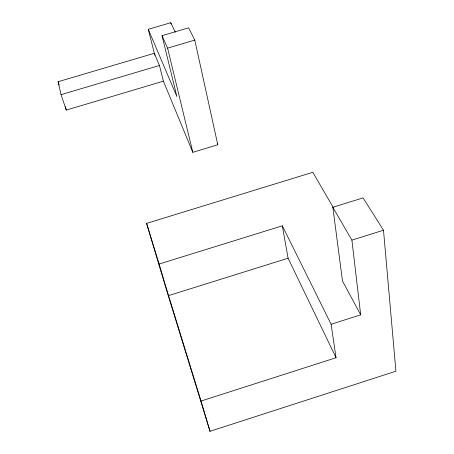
<?xml version="1.0" encoding="UTF-8"?>
<svg xmlns="http://www.w3.org/2000/svg" width="454" height="454" viewBox="0 0 454 454"><rect width="100%" height="100%" fill="white"/><g stroke="black" fill="none" stroke-linecap="round" stroke-linejoin="round"><path stroke-width="0.68" d="M210.02 431.3L395.922 371.213L383.499 230.235L363.069 197.887L332.839 207.268L342.486 281.003L360.68 314.849L331.108 324.264L336.045 357.729L201.043 401.052L210.02 431.3L164.632 283.824L146.591 223.385L312.817 172.31L333.077 207.2M201.043 401.052L168.548 295.611L288.097 258.218L336.045 357.729M332.839 207.268L351.901 240.121L383.499 230.235M168.548 295.611L159.138 264.041L282.331 225.803L331.108 324.264M163.395 81.181L66.256 110.095L61.063 94.659L58.078 81.731L154.337 53.277L159.445 65.49L163.395 81.181L192.819 152.328L217.784 144.758L194.783 40.1L188.609 27.836L162.033 35.662L176.89 96.554L148.271 29.306L170.766 22.7L175.301 32.262M61.063 94.659L159.445 65.49M162.033 35.662L167.6 48.13L194.783 40.1M217.194 143.47L217.784 144.758M58.078 81.731L59.185 85.046M146.591 223.385L159.138 264.041M148.271 29.306L154.854 55.303M167.6 48.13L192.819 152.328M170.766 22.7L171.084 24.068M65.444 106.65L66.256 110.095M282.331 225.803L288.097 258.218M351.901 240.121L360.68 314.849"/></g></svg>
